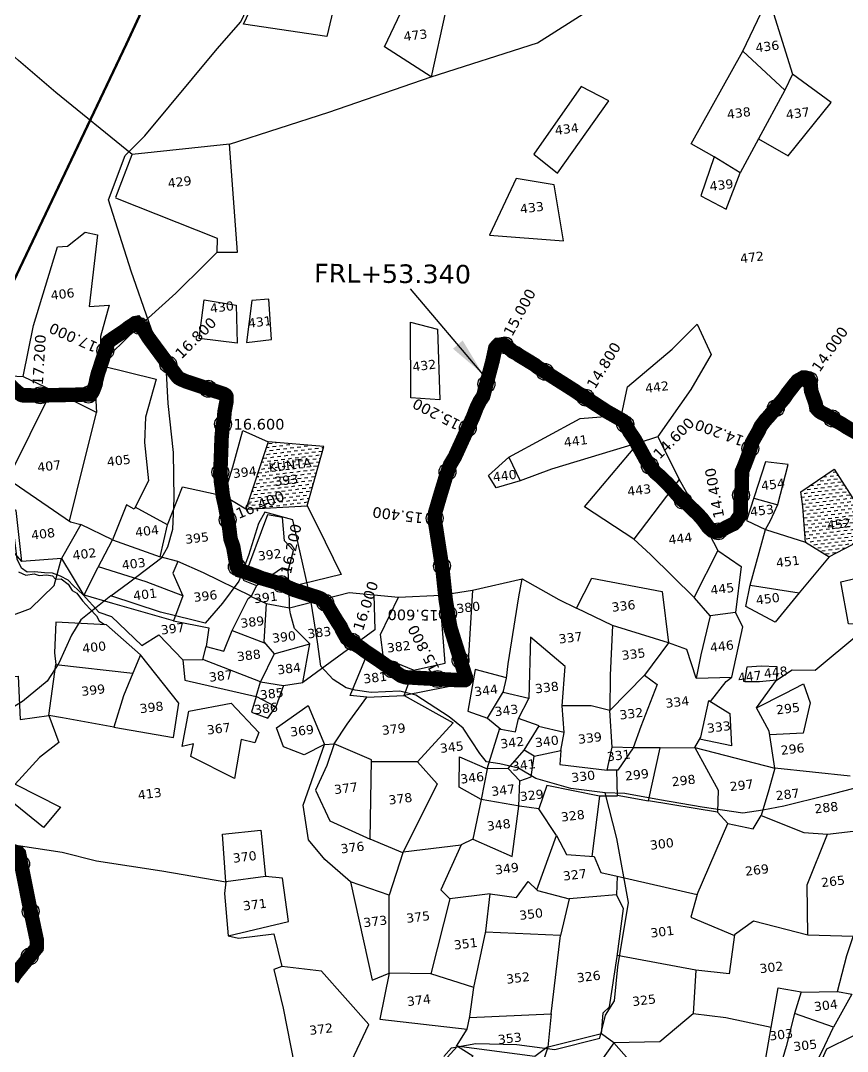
# Model space of a CAD drawing. Header units: inches. Extents: x 390077 to 397592, y 1846625 to 1854066.
# Drawn here: x 391736 to 393451, y 1847729 to 1849865 of the extents above; entities that cross this region are included whole.
import ezdxf

# ---------------------------------------------------------------- set-up
doc = ezdxf.new("R2010")
doc.units = ezdxf.units.IN
doc.header["$MEASUREMENT"] = 0
doc.header["$PDMODE"] = 32
doc.header["$PDSIZE"] = 35
for name, color, linetype in [('FRL', 3, 'Continuous'), ('NALA', 4, 'Continuous'), ('points', 161, 'Continuous'), ('ROAD', 1, 'Continuous'), ('ROADS', 50, 'Continuous'), ('SY.AREA', 7, 'Continuous'), ('TEXT', 7, 'Continuous'), ('WATER', 4, 'Continuous')]:
    doc.layers.add(name, color=color, linetype=linetype)
doc.styles.get("Standard").update_dxf_attribs({"font": 'verdana.ttf'})
doc.dimstyles.get("Standard").update_dxf_attribs({"dimtxt": 0.18, "dimasz": 0.18, "dimexe": 0.18, "dimexo": 0.0625, "dimgap": 0.09, "dimtad": 0, "dimtih": 1, "dimtoh": 1, "dimdec": 4, "dimzin": 0, "dimdsep": 46, "dimtxsty": 'Standard', "dimcen": 0.09, "dimadec": 0, "dimazin": 0, "dimtfac": 1, "dimtdec": 4, "dimtofl": 0, "dimtmove": 0, "dimatfit": 3, "dimfxl": 1, "dimtolj": 1, "dimtzin": 0, "dimarcsym": 0})
pattern_1 = [(7.02084, (390503.155, 1846302.0774), (6.277746, 8.041175), [7.21355, -7.21355])]

msp = doc.modelspace()

# ---------------------------------------------------------------- hatches: boundary and pattern name
at = {"layer": 'WATER'}
h = msp.add_hatch(dxfattribs=at)
h.set_pattern_fill('DASH', color=256, scale=2.271984, angle=7.0208, style=0)
h.set_pattern_definition(pattern_1)
h.paths.add_polyline_path([(392365.3, 1848982.5), (392249.7, 1848991.8), (392204, 1848852.9), (392330.7, 1848859.2)])
h.paths.add_polyline_path([(392247.8, 1848924.1), (392346.4, 1848936.3), (392342.8, 1848964.9), (392244.3, 1848952.8)], flags=24)
h.paths.add_polyline_path([(392259.7, 1848894.6), (392313.1, 1848901.2), (392309.6, 1848930), (392256.2, 1848923.4)], flags=24)
h = msp.add_hatch(dxfattribs=at)
h.set_pattern_fill('DASH', color=256, scale=2.271984, angle=7.0208, style=0)
h.set_pattern_definition(pattern_1)
h.paths.add_polyline_path([(393466.3, 1848868.6), (393423.5, 1848935.7), (393354.3, 1848888.6), (393358.1, 1848857.9), (393364.3, 1848783.7), (393413.3, 1848753.7), (393507.3, 1848802.6), (393496.2, 1848815.2)])
h.paths.add_polyline_path([(393405.5, 1848803.9), (393458.9, 1848810.5), (393455.3, 1848839.3), (393401.9, 1848832.7)], flags=24)

# ---------------------------------------------------------------- linework, layer by layer
at = {"layer": 'FRL', "color": 84, "const_width": 30}
for points in [[(391672, 1849150.3), (391724, 1849100.6), (391727.3, 1849097.3), (391731.3, 1849094.2), (391735.1, 1849091.5), (391737.4, 1849089.7), (391740.3, 1849088.6), (391743.4, 1849088.4), (391748.1, 1849088.4), (391771.8, 1849088.3), (391780, 1849088.6), (391792.8, 1849088.6), (391868.2, 1849090.1), (391875.5, 1849090.1), (391879.3, 1849090.1), (391880.3, 1849090.4), (391881.6, 1849090.7), (391883.2, 1849092.3), (391885.4, 1849095.5), (391887.6, 1849100.3), (391890.2, 1849107), (391892.1, 1849112.4), (391893, 1849118.7), (391896.8, 1849134), (391900, 1849142.9), (391902.3, 1849150.5), (391909.9, 1849173.5), (391916.9, 1849195), (391917.5, 1849198.3), (391919, 1849200), (391920.6, 1849201.2), (391924.3, 1849203.7), (391927.2, 1849205.8), (391952.4, 1849222.7), (391961.6, 1849229.8), (391970.1, 1849235.1), (391974, 1849238), (391977.2, 1849238.6), (391979.6, 1849235.9), (391981.9, 1849233.9), (391985.2, 1849230.6), (391989.6, 1849227.4), (392001.1, 1849208.6), (392027.9, 1849172.3), (392059.7, 1849129.6), (392062, 1849126.6), (392064.6, 1849124.3), (392069.1, 1849121.7), (392079.9, 1849117.2), (392157.9, 1849091.3), (392161.4, 1849089.1), (392162.6, 1849087.7), (392163.5, 1849085.6), (392163.5, 1849081.9), (392163.5, 1849076.5), (392159.2, 1849054), (392158.8, 1849047.9), (392158, 1849038.5), (392155.4, 1849024.9), (392153.1, 1848999.8), (392152.4, 1848975.3), (392150.5, 1848926.6), (392150.5, 1848921.3), (392152, 1848915.6), (392152, 1848908.4), (392153.4, 1848899.7), (392155.8, 1848879.6), (392160.1, 1848860.9), (392168.8, 1848815.1), (392171.7, 1848791.1), (392177.4, 1848774.3), (392184.4, 1848733.9), (392186.8, 1848730), (392188, 1848728.2), (392190.4, 1848725.8), (392194.3, 1848724.9), (392198.5, 1848723.7), (392203, 1848721.6), (392211.7, 1848718.9), (392218.6, 1848716.2), (392224.9, 1848714.1), (392236.6, 1848709.3), (392273.3, 1848698.7), (392282.6, 1848695.1), (392289.8, 1848691.2), (392303.9, 1848685.2), (392354.5, 1848669.1), (392360.1, 1848666.4), (392363.1, 1848664), (392365.7, 1848661.3), (392368.2, 1848658.7), (392371.1, 1848654.4), (392374.8, 1848650.1), (392377.8, 1848644.5), (392393.1, 1848619.3), (392396.3, 1848614.5), (392400.3, 1848608.6), (392403, 1848602.2), (392412.5, 1848585.3), (392414.7, 1848583.2), (392419.5, 1848580.4), (392426.5, 1848576.2), (392430.1, 1848572.6), (392441, 1848565.9), (392452.3, 1848557.4), (392480.2, 1848538.6), (392523.9, 1848508.1), (392525.4, 1848507.1), (392530.7, 1848505.4), (392534.3, 1848504.3), (392538.9, 1848503.7), (392541.9, 1848503.7), (392546.6, 1848503.7), (392552.3, 1848503.2), (392632.6, 1848498.8), (392637.3, 1848498.5), (392641.9, 1848498.1), (392646.8, 1848498), (392650.5, 1848498), (392655.2, 1848498), (392657.4, 1848498.1), (392658.4, 1848498.6), (392659.4, 1848500), (392659.5, 1848501.1), (392659.5, 1848503.1), (392659.4, 1848505.2), (392658.3, 1848508.2), (392651.6, 1848529.3), (392646.4, 1848546.9), (392627.9, 1848606), (392625.2, 1848620.3), (392618, 1848663.9), (392611.5, 1848725.6), (392597.3, 1848817.5), (392595.7, 1848825.5), (392594.9, 1848832.2), (392596.1, 1848845.7), (392607.7, 1848885.2), (392618.2, 1848919.8), (392627.1, 1848944.7), (392636.7, 1848960.8), (392674.7, 1849044), (392681.9, 1849062.6), (392688.4, 1849076.2), (392695.6, 1849086.7), (392714.7, 1849158.6), (392720.7, 1849186.3), (392724.3, 1849190.8), (392726.8, 1849193.3), (392729.8, 1849193.3), (392732.8, 1849193.8), (392735.9, 1849193.8), (392738.9, 1849193.3), (392742.4, 1849190.8), (392746.9, 1849187.3), (392753, 1849182.7), (392755.5, 1849180.2), (392758.5, 1849178.2), (392764.1, 1849175.7), (392771.1, 1849170.7), (392801.9, 1849152.1), (392809.1, 1849146.4), (392819.8, 1849139.9), (392830.6, 1849132.8), (392883.1, 1849099.5), (392888.5, 1849095.9), (392895.7, 1849090.9), (392902, 1849087.8), (392918.1, 1849077), (392951.8, 1849055), (392985.2, 1849036), (392988.4, 1849032.8), (392990.4, 1849028), (392994.8, 1849021.2), (392999.6, 1849012), (393009.6, 1848997.6), (393032.5, 1848955.9), (393036.9, 1848949.1), (393041.7, 1848941.9), (393052.9, 1848928.3), (393062.1, 1848920.7), (393078.5, 1848904.7), (393108.2, 1848871.4), (393118.6, 1848863.4), (393129.4, 1848853), (393141, 1848841.9), (393151, 1848830.7), (393162.6, 1848814.7), (393170.6, 1848807.9), (393177, 1848806.3), (393182.2, 1848806.3), (393190.6, 1848809.5), (393200.2, 1848815.1), (393215.4, 1848822.3), (393220.2, 1848827.1), (393222.6, 1848831.5), (393225.8, 1848835.9), (393227.8, 1848838.7), (393229.4, 1848844.3), (393229.4, 1848847.8), (393229.4, 1848853.8), (393229.4, 1848859.4), (393229.4, 1848870.6), (393230.2, 1848878.6), (393230.2, 1848886.2), (393231.8, 1848895.4), (393232.3, 1848931.2), (393236.9, 1848942.2), (393240.7, 1848951.9), (393246.5, 1848967.4), (393253, 1848990.6), (393266.6, 1849014.5), (393271.1, 1849024.2), (393280.8, 1849037.1), (393287.9, 1849044.9), (393320.3, 1849083.1), (393326.7, 1849092.8), (393333.8, 1849101.8), (393340.3, 1849110.2), (393347.4, 1849118.6), (393359.3, 1849125.3), (393363.1, 1849125.3), (393366.3, 1849124.6), (393369.2, 1849122.8), (393370.3, 1849121.7), (393372.1, 1849118.7), (393373.5, 1849115.8), (393375, 1849109.1), (393375.5, 1849098.2), (393382.4, 1849078.4), (393385, 1849071.2), (393386.4, 1849062.1), (393390.1, 1849058.1), (393393, 1849055.2), (393398.1, 1849051.9), (393404.6, 1849049), (393412.6, 1849044.3), (393422, 1849039.2), (393429.3, 1849034.5), (393438, 1849029.8), (393451.1, 1849021.4), (393481.3, 1849004.4)], [(391718.5, 1847877.6), (391725.1, 1847888.3), (391768.4, 1847941.6), (391770, 1847943.5), (391770.3, 1847945.3), (391770.3, 1847947.6), (391770.3, 1847954.1), (391770, 1847959.3), (391753.7, 1848036), (391733.3, 1848138.4), (391732.5, 1848139.3), (391731.2, 1848140.7), (391638, 1848166.5)]]:
    msp.add_lwpolyline(points, dxfattribs=at)
at = {"layer": 'FRL', "color": 82}
for points in [[(393451.1, 1849021.4), (393438, 1849029.8), (393429.3, 1849034.5), (393422, 1849039.2), (393412.6, 1849044.3), (393404.6, 1849049), (393398.1, 1849051.9), (393393, 1849055.2), (393390.1, 1849058.1), (393386.4, 1849062.1), (393385, 1849071.2), (393382.4, 1849078.4), (393375.5, 1849098.2), (393375, 1849109.1), (393373.5, 1849115.8), (393372.1, 1849118.7), (393370.3, 1849121.7), (393369.2, 1849122.8), (393366.3, 1849124.6), (393363.1, 1849125.3), (393359.3, 1849125.3), (393347.4, 1849118.6), (393340.3, 1849110.2), (393333.8, 1849101.8), (393326.7, 1849092.8), (393320.3, 1849083.1), (393287.9, 1849044.9), (393280.8, 1849037.1), (393271.1, 1849024.2), (393266.6, 1849014.5), (393253, 1848990.6), (393246.5, 1848967.4), (393240.7, 1848951.9), (393236.9, 1848942.2), (393232.3, 1848931.2), (393231.8, 1848895.4), (393230.2, 1848886.2), (393230.2, 1848878.6), (393229.4, 1848870.6), (393229.4, 1848859.4), (393229.4, 1848853.8), (393229.4, 1848847.8), (393229.4, 1848844.3), (393227.8, 1848838.7), (393225.8, 1848835.9), (393222.6, 1848831.5), (393220.2, 1848827.1), (393215.4, 1848822.3), (393200.2, 1848815.1), (393190.6, 1848809.5), (393182.2, 1848806.3), (393177, 1848806.3), (393170.6, 1848807.9), (393162.6, 1848814.7), (393151, 1848830.7), (393141, 1848841.9), (393129.4, 1848853), (393118.6, 1848863.4), (393108.2, 1848871.4), (393078.5, 1848904.7), (393062.1, 1848920.7), (393052.9, 1848928.3), (393041.7, 1848941.9), (393036.9, 1848949.1), (393032.5, 1848955.9), (393009.6, 1848997.6), (392999.6, 1849012), (392994.8, 1849021.2), (392990.4, 1849028), (392988.4, 1849032.8), (392985.2, 1849036), (392951.8, 1849055), (392918.1, 1849077), (392902, 1849087.8), (392895.7, 1849090.9), (392888.5, 1849095.9), (392883.1, 1849099.5), (392830.6, 1849132.8), (392819.8, 1849139.9), (392809.1, 1849146.4), (392801.9, 1849152.1), (392771.1, 1849170.7), (392764.1, 1849175.7), (392758.5, 1849178.2), (392755.5, 1849180.2), (392753, 1849182.7), (392746.9, 1849187.3), (392742.4, 1849190.8), (392738.9, 1849193.3), (392735.9, 1849193.8), (392732.8, 1849193.8), (392729.8, 1849193.3), (392726.8, 1849193.3), (392724.3, 1849190.8), (392720.7, 1849186.3), (392714.7, 1849158.6), (392695.6, 1849086.7), (392688.4, 1849076.2), (392681.9, 1849062.6), (392674.7, 1849044), (392636.7, 1848960.8), (392627.1, 1848944.7), (392618.2, 1848919.8), (392607.7, 1848885.2), (392596.1, 1848845.7), (392594.9, 1848832.2), (392595.7, 1848825.5), (392597.3, 1848817.5), (392611.5, 1848725.6), (392618, 1848663.9), (392625.2, 1848620.3), (392627.9, 1848606), (392646.4, 1848546.9), (392651.6, 1848529.3), (392658.3, 1848508.2), (392659.4, 1848505.2), (392659.5, 1848503.1), (392659.5, 1848501.1), (392659.4, 1848500), (392658.4, 1848498.6), (392657.4, 1848498.1), (392655.2, 1848498), (392650.5, 1848498), (392646.8, 1848498), (392641.9, 1848498.1), (392637.3, 1848498.5), (392632.6, 1848498.8), (392552.3, 1848503.2), (392546.6, 1848503.7), (392541.9, 1848503.7), (392538.9, 1848503.7), (392534.3, 1848504.3), (392530.7, 1848505.4), (392525.4, 1848507.1), (392523.9, 1848508.1), (392480.2, 1848538.6), (392452.3, 1848557.4), (392441, 1848565.9), (392430.1, 1848572.6), (392426.5, 1848576.2), (392419.5, 1848580.4), (392414.7, 1848583.2), (392412.5, 1848585.3), (392403, 1848602.2), (392400.3, 1848608.6), (392396.3, 1848614.5), (392393.1, 1848619.3), (392377.8, 1848644.5), (392374.8, 1848650.1), (392371.1, 1848654.4), (392368.2, 1848658.7), (392365.7, 1848661.3), (392363.1, 1848664), (392360.1, 1848666.4), (392354.5, 1848669.1), (392303.9, 1848685.2), (392289.8, 1848691.2), (392282.6, 1848695.1), (392273.3, 1848698.7), (392236.6, 1848709.3), (392224.9, 1848714.1), (392218.6, 1848716.2), (392211.7, 1848718.9), (392203, 1848721.6), (392198.5, 1848723.7), (392194.3, 1848724.9), (392190.4, 1848725.8), (392188, 1848728.2), (392186.8, 1848730), (392184.4, 1848733.9), (392177.4, 1848774.3), (392171.7, 1848791.1), (392168.8, 1848815.1), (392160.1, 1848860.9), (392155.8, 1848879.6), (392153.4, 1848899.7), (392152, 1848908.4), (392152, 1848915.6), (392150.5, 1848921.3), (392150.5, 1848926.6), (392152.4, 1848975.3), (392153.1, 1848999.8), (392155.4, 1849024.9), (392158, 1849038.5), (392158.8, 1849047.9), (392159.2, 1849054), (392163.5, 1849076.5), (392163.5, 1849081.9), (392163.5, 1849085.6), (392162.6, 1849087.7), (392161.4, 1849089.1), (392157.9, 1849091.3), (392079.9, 1849117.2), (392069.1, 1849121.7), (392064.6, 1849124.3), (392062, 1849126.6), (392059.7, 1849129.6), (392027.9, 1849172.3), (392001.1, 1849208.6), (391989.6, 1849227.4), (391985.2, 1849230.6), (391981.9, 1849233.9), (391979.6, 1849235.9), (391977.2, 1849238.6), (391974, 1849238), (391970.1, 1849235.1), (391961.6, 1849229.8), (391952.4, 1849222.7), (391927.2, 1849205.8), (391924.3, 1849203.7), (391920.6, 1849201.2), (391919, 1849200), (391917.5, 1849198.3), (391916.9, 1849195), (391909.9, 1849173.5), (391902.3, 1849150.5), (391900, 1849142.9), (391896.8, 1849134), (391893, 1849118.7), (391892.1, 1849112.4), (391890.2, 1849107), (391887.6, 1849100.3), (391885.4, 1849095.5), (391883.2, 1849092.3), (391881.6, 1849090.7), (391880.3, 1849090.4), (391879.3, 1849090.1), (391875.5, 1849090.1), (391868.2, 1849090.1), (391792.8, 1849088.6), (391780, 1849088.6), (391771.8, 1849088.3), (391748.1, 1849088.4), (391743.4, 1849088.4), (391740.3, 1849088.6), (391737.4, 1849089.7), (391735.1, 1849091.5)], [(391733.3, 1848138.4), (391753.7, 1848036), (391770, 1847959.3), (391770.3, 1847954.1), (391770.3, 1847947.6), (391770.3, 1847945.3), (391770, 1847943.5), (391768.4, 1847941.6), (391725.1, 1847888.3)]]:
    msp.add_lwpolyline(points, dxfattribs=at)
at = {"layer": 'NALA'}
for points in [[(391866.4, 1848675), (391845.5, 1848694.1), (391835, 1848705.6), (391819, 1848713.4), (391802.5, 1848719.9), (391785.7, 1848720.4), (391765.1, 1848722.8), (391749.9, 1848721.9), (391738.4, 1848730), (391729.4, 1848748.7), (391726.3, 1848771.5), (391723.5, 1848794.1), (391717.5, 1848819.1), (391709.5, 1848839.1), (391699.8, 1848848.7), (391687.3, 1848854.3), (391664.6, 1848865.8), (391650, 1848872.2), (391636.6, 1848885.9), (391610.3, 1848897), (391590.5, 1848901.1), (391577.8, 1848909.3), (391568.2, 1848923.2), (391563.1, 1848931.8)], [(391732.3, 1848722.6), (391747.2, 1848715.6), (391764.9, 1848718.4), (391775.1, 1848714.8), (391790.3, 1848716.3), (391802.3, 1848714.2), (391809, 1848707.8), (391820.5, 1848707.9), (391835, 1848697.4), (391843.2, 1848684.1), (391853, 1848678.7), (391865.1, 1848662.9), (391879.9, 1848646.1), (391894.1, 1848631.8), (391899.3, 1848621), (391910.4, 1848613.2)]]:
    msp.add_lwpolyline(points, dxfattribs=at)
at = {"layer": 'points'}
for p in [(391983.6, 1849232.2), (392740.4, 1849192.2), (391912.2, 1849180.6), (392042.9, 1849152.1), (392823.7, 1849137.3), (392702.3, 1849111.9), (393371.3, 1849120), (391777.2, 1849088.5), (391877.2, 1849090.1), (392125.2, 1849102.1), (392908.1, 1849083.7), (393302.4, 1849062), (393419.3, 1849040.7), (392156.2, 1849028.9), (392663.8, 1849020.2), (392990.2, 1849028.4), (393249.6, 1848978.4), (393041.2, 1848942.6), (392150.6, 1848929.1), (392621.7, 1848929.7), (393109.9, 1848870.1), (393230.2, 1848881.6), (392165.9, 1848830.6), (392595.1, 1848833.6), (393183, 1848806.6), (392185, 1848732.8), (392610.1, 1848734.8), (392276.8, 1848697.4), (392368, 1848658.8), (392622.7, 1848635.6), (392424, 1848577.7), (392648.7, 1848539.2), (392505.9, 1848520.6), (392601.1, 1848500.5), (391737.6, 1848117), (391757.3, 1848018.9), (391755.3, 1847925.5)]:
    msp.add_point(p, dxfattribs=at)
at = {"layer": 'ROAD'}
for points in [[(391923.3, 1848673.1), (391960.1, 1848699.8), (392029.4, 1848752.2), (392041.4, 1848774.5), (392051.8, 1848810.8), (392054.9, 1848874.6), (392053.6, 1848969.8), (392042.7, 1849071.3), (392039.2, 1849135.6), (391966, 1849346.2), (391918.7, 1849493.8), (391953.6, 1849585.3), (391994.2, 1849626.3), (392144.3, 1849806.5), (392193, 1849862.9), (392241.2, 1849965.8), (392287.8, 1850060.4), (392382.7, 1850234.8), (392426.3, 1850318), (392496.5, 1850466.4), (392409.5, 1850548.8), (392322.6, 1850632.5)], [(392614.3, 1847718.1), (392629.6, 1847735.9), (392680.4, 1847745), (392765.4, 1847742.8), (392844.5, 1847732.4), (392937.3, 1847755.9), (392949.3, 1847803.5), (392968.1, 1847833.4), (392975, 1847904), (392997, 1848037.3), (392972.6, 1848170.2), (392948.8, 1848264.4), (392877.3, 1848273.5), (392805, 1848294.5), (392768.9, 1848316), (392730.4, 1848324.5), (392702.8, 1848328.6), (392688.6, 1848345.8), (392654, 1848398.3), (392625.1, 1848422.4), (392555.7, 1848466.8), (392522.9, 1848475.5), (392463.3, 1848472.7), (392430.5, 1848477.3), (392411.4, 1848482.5), (392384.8, 1848499.8), (392358.9, 1848527.1), (392352.2, 1848577.5), (392338.6, 1848660), (392332.6, 1848689.7), (392300.8, 1848830.3), (392243, 1848846.2), (392229.7, 1848822.7), (392209.1, 1848756.2), (392189, 1848703.6), (392154.9, 1848658), (392119.1, 1848616.1), (392091.7, 1848623.1), (392026.4, 1848639.2), (391923.3, 1848673.1), (391861.4, 1848623.4), (391841.7, 1848591.1), (391815.4, 1848533.7), (391791.4, 1848496.3), (391740.7, 1848453.8), (391715.5, 1848438.6)], [(394341.1, 1848544.9), (394236.4, 1848497.9), (394110.9, 1848442.9), (393998.6, 1848380.7), (393967.1, 1848364.8), (393970, 1848305.9), (393844.8, 1848315.7), (393790.1, 1848323.2), (393703.7, 1848308), (393619.4, 1848293.3), (393540, 1848287.3), (393495.7, 1848281.9), (393408.5, 1848259.1), (393318.7, 1848237.1), (393275.3, 1848228.5), (393233.8, 1848222.3), (393149.4, 1848234.9), (393060.9, 1848249.8), (392989.1, 1848263.5), (392948.8, 1848264.4)], [(392572.4, 1847044.1), (392576.9, 1847103.8), (392622.9, 1847170.1), (392643.7, 1847203.2), (392698.5, 1847285.2), (392714.4, 1847305.1), (392788, 1847345.9), (392860.3, 1847391), (392919.7, 1847423.9), (393010.5, 1847444.8), (393117.3, 1847471), (393217.7, 1847497.6), (393212.6, 1847519.8), (393269.5, 1847599.7), (393282.7, 1847620.7), (393358.5, 1847656.9), (393386.4, 1847685.2), (393408.1, 1847734.3), (393461.5, 1847760), (393651.2, 1847859.7), (393776.1, 1847927.6), (393918.4, 1848002.8), (393934, 1848011.3)]]:
    msp.add_lwpolyline(points, dxfattribs=at)
at = {"layer": 'ROADS', "color": 40, "const_width": 5}
msp.add_lwpolyline([(392523.8, 1854056.4), (392374.3, 1853914.2), (392065, 1853607.8), (392020.2, 1853556.6), (391952.2, 1853223.1), (391889.6, 1852897), (391981.3, 1852365.6), (392039.8, 1852013.1), (392063, 1851713.2), (392086.8, 1851381.1), (392131.2, 1850884.4), (392179.5, 1850299), (391957.3, 1849819.8), (391570, 1849005.5), (391291.9, 1848497.8), (391199.2, 1848145.1), (391160.6, 1848062.2), (390934.9, 1847680.8), (390705, 1847293.3), (390467.5, 1847071.8), (390306.7, 1846830.6), (390240.4, 1846694.7), (390208.5, 1846635)], dxfattribs=at)
at = {"layer": 'SY.AREA'}
for points in [[(392169.3, 1849608.9), (392375.7, 1849675.5), (392588, 1849748.4), (392491, 1849810.5), (392538.2, 1849910.5), (392617.8, 1849884.4), (392588, 1849748.4), (392808.3, 1849819.4), (393167.9, 1850047.6), (393335.2, 1850158.3), (393514.2, 1850271.6), (393621.7, 1850329.1), (393790.4, 1850441.4), (393574.4, 1850664.2), (393450.3, 1850778.6), (393364.7, 1850864.1), (393167.6, 1851056.5), (392889, 1851315.1)], [(392540.8, 1850005.6), (392409.1, 1849993.3), (392371.6, 1849832.6), (392198.4, 1849858.1), (392243.4, 1849953.2), (392321.6, 1850098.8), (392391.7, 1850231.2), (392449.7, 1850333.5), (392607.6, 1850287.8), (392767.4, 1850190), (392650, 1850028.9)], [(393234.2, 1849802.2), (393286.9, 1849913.6), (393337.2, 1849754.4)], [(391933.7, 1849499.3), (391967.7, 1849587.6), (391809.8, 1849716.3), (391732, 1849782.6), (391641.4, 1849864)], [(393174.9, 1849582.6), (393146.6, 1849501.9), (393199.8, 1849474.5), (393228.8, 1849549.4), (393174.9, 1849582.6), (393126.7, 1849609.8), (393234.2, 1849802.2), (393321.4, 1849720.9), (393266.5, 1849620.4), (393228.8, 1849549.4)], [(393266.5, 1849620.4), (393328.2, 1849584.9), (393417.5, 1849695.4), (393337.2, 1849754.4), (393321.4, 1849720.9)], [(392143.8, 1849385), (392186.2, 1849385.1), (392169.3, 1849608.9), (391967.7, 1849587.6)], [(391903.3, 1849154.3), (391973.1, 1849223.7), (392058.1, 1849300.3), (392119.9, 1849361.1), (392143.8, 1849385), (392144.6, 1849413.6), (391933.9, 1849497.2)], [(391741.9, 1849127.5), (391763.3, 1849233.5), (391813.1, 1849396.2), (391833.4, 1849397.7), (391870, 1849426.6), (391895.8, 1849421), (391878.7, 1849272.4), (391919.9, 1849275.4), (391902.2, 1849210.2), (391903.4, 1849150.9), (391889, 1849138.3), (391894, 1849052.6)], [(392106.8, 1849206), (392116.8, 1849286.7), (392183.6, 1849275.4), (392185.3, 1849196.6), (392106.8, 1849206)], [(392216, 1849284.9), (392204.6, 1849198.1), (392256.5, 1849204.5), (392251.3, 1849288), (392216, 1849284.9)], [(392545.8, 1849083.2), (392544.6, 1849239.9), (392601.1, 1849225.8), (392605.9, 1849079.1), (392545.8, 1849083.2)], [(392982.6, 1849047.4), (392994.7, 1849105.9), (393087.6, 1849184.3), (393139.4, 1849235.8), (393168.4, 1849173.1), (393126, 1849100.9), (393057.8, 1849003.3)], [(391902.6, 1849150.2), (392017.3, 1849122), (391995.2, 1849043.4), (391993.5, 1848990.4), (392001.7, 1848911.5), (391972, 1848852.5), (391956, 1848861.3), (391926.9, 1848788.9), (392025.8, 1848753.8), (392040.7, 1848819.8), (391974.2, 1848856.8)], [(391578.6, 1848931.1), (391609.2, 1848918.1), (391621.4, 1848939), (391626.5, 1848964.4), (391612.6, 1849019.8), (391663.6, 1849131.4), (391741.9, 1849127.5), (391801.3, 1849099.5), (391710.3, 1848915.3), (391626.5, 1848964.4)], [(391837.6, 1848827.7), (391852.4, 1848886.2), (391894, 1849052.6), (391801.3, 1849099.5)], [(392748.5, 1848960.5), (392896.6, 1849040.2), (392982.6, 1849047.4), (393017.7, 1848990.2), (392837, 1848935.8), (392772.3, 1848911.5)], [(392040.7, 1848819.8), (392072, 1848899), (392158, 1848880.3), (392176.7, 1848940.6), (392197, 1849015.6), (392249.7, 1848991.8), (392203.8, 1848852.3), (392158, 1848880.3)], [(393017.7, 1848990.2), (393057.8, 1849003.3), (393101.7, 1848913.8), (393008.1, 1848790.2), (392905.5, 1848857.5), (393017.7, 1848990.2)], [(392204, 1848852.9), (392330.7, 1848859.2), (392365.3, 1848982.5), (392249.7, 1848991.8)], [(392706.6, 1848922.5), (392748.5, 1848960.5), (392772.3, 1848911.5), (392722.8, 1848896.5), (392706.6, 1848922.5)], [(393280.7, 1848810.6), (393291.5, 1848829.2), (393306.9, 1848862.4), (393328.1, 1848945.1), (393281.2, 1848950.6), (393257.8, 1848877.9), (393241.7, 1848829.3), (393280.7, 1848810.6)], [(393364.3, 1848783.7), (393358.1, 1848857.9), (393354.3, 1848888.6), (393423.5, 1848935.7), (393466.3, 1848868.6), (393496.2, 1848815.2), (393507.3, 1848802.6), (393505.9, 1848838.1), (393510.1, 1848895.3), (393596, 1848860), (393594, 1848742.4)], [(391710.3, 1848915.3), (391839.8, 1848826.1), (391861.1, 1848820.5), (391821.5, 1848750.3), (391739.2, 1848744.3), (391727.3, 1848849.9), (391688.6, 1848867.5)], [(393101.7, 1848913.8), (393145.4, 1848837.7), (393182.4, 1848766.8), (393133.1, 1848669.9)], [(393256.9, 1848875.4), (393306.5, 1848861.5)], [(392330.7, 1848859.2), (392351.1, 1848818.7), (392401.1, 1848716.8), (392293, 1848690.6), (392291.4, 1848724.8), (392302.1, 1848766.6), (392283.7, 1848786.9), (392279.3, 1848835.1), (392248.4, 1848840.5), (392197.8, 1848705.6), (392225.3, 1848694.6), (392277.3, 1848730.3), (392291.4, 1848724.8)], [(391739.2, 1848744.3), (391659, 1848835.3), (391612.7, 1848833.2), (391606.6, 1848777.7), (391561.7, 1848788), (391551.9, 1848728.6), (391656.8, 1848709.7), (391663.5, 1848612.2), (391757, 1848646.7), (391805.9, 1848694.5), (391821.5, 1848750.3), (391867.5, 1848673.3), (391896.9, 1848731), (391926.9, 1848788.9), (391861.1, 1848820.5)], [(393615.2, 1848700.7), (393595.3, 1848741.5), (393507.3, 1848802.6), (393413.3, 1848753.7), (393350.9, 1848678.9), (393301.1, 1848618.3), (393240.3, 1848651), (393249.3, 1848695.2), (393350.9, 1848678.9)], [(393249.3, 1848695.2), (393280.7, 1848810.6), (393364, 1848783.9), (393413.3, 1848753.7)], [(393166.2, 1848631.4), (393134.1, 1848668.9), (393042.8, 1848758.5), (393008.1, 1848790.2)], [(393182.4, 1848766.8), (393230.4, 1848734), (393219, 1848638.7)], [(392062.4, 1848743.9), (392051.9, 1848719.8), (392072.7, 1848673), (391996.9, 1848701.9), (391897.9, 1848733)], [(392174.8, 1848601.3), (392208.2, 1848667.4), (392214.5, 1848672.3), (392115.4, 1848720.5), (392062.4, 1848743.9), (392025.8, 1848753.8)], [(392225.3, 1848694.6), (392214.2, 1848671.7), (392245.3, 1848657.1), (392294.1, 1848648.2), (392293, 1848690.6)], [(392294.1, 1848648.2), (392418, 1848679.9), (392520.3, 1848669.9), (392607.9, 1848674.3), (392673.4, 1848684.5), (392776.7, 1848707.9), (392852.8, 1848665), (392889.1, 1848647.3), (392921, 1848709.2), (393066.6, 1848682), (393079.7, 1848575.4), (392964, 1848611.4), (392889.1, 1848647.3)], [(392964, 1848611.4), (392959.2, 1848508.2), (392958.4, 1848435.1), (392919.7, 1848445.2), (392859.7, 1848445), (392865.6, 1848526.2), (392793.5, 1848587), (392790.1, 1848460), (392737.2, 1848472.9), (392744.1, 1848502.2), (392747.7, 1848531.9), (392769.6, 1848671), (392776.7, 1848707.9)], [(393502, 1848612.4), (393453, 1848614.9), (393437, 1848701.8), (393487.5, 1848713.6), (393492.4, 1848612.9)], [(392072.7, 1848673), (392053.2, 1848621.3), (391927.6, 1848657.1), (391866.4, 1848675), (391898.6, 1848639.4), (391924.6, 1848630), (391987.7, 1848570.3), (392023.3, 1848592.1), (392072.7, 1848540.2), (392114, 1848540.8)], [(392469.2, 1848674.9), (392470.9, 1848602.6), (392321.4, 1848493.4), (392336.1, 1848573.3), (392304.1, 1848605.3), (392296.4, 1848635.5), (392294.1, 1848648.2)], [(392673.4, 1848684.5), (392667.9, 1848594.1), (392661.5, 1848492.1), (392531.6, 1848466.2), (392551.2, 1848518.7), (392616.9, 1848533.1), (392605.9, 1848674.2)], [(392245.9, 1848657), (392241.1, 1848577.6), (392262.3, 1848552.9), (392336.1, 1848573.3)], [(392551.2, 1848518.7), (392489.1, 1848544.5), (392482.4, 1848592.6), (392520.3, 1848669.9)], [(393167.1, 1848453.7), (393199.4, 1848495.6), (393211, 1848504.6), (393233.7, 1848608.7), (393219, 1848638.7), (393166.2, 1848631.4), (393147, 1848550.6), (393137.3, 1848502.3), (393211, 1848504.6)], [(391984.8, 1848550.5), (391914.4, 1848613), (391809.8, 1848618.5), (391806.5, 1848554.5), (391809.7, 1848530.8)], [(392053.2, 1848621.3), (392126.5, 1848606.6), (392120.9, 1848568.1)], [(392234.2, 1848494.4), (392114, 1848540.8), (392120.9, 1848568.1), (392158, 1848558), (392174.8, 1848601.3), (392243.4, 1848575)], [(393134.4, 1848358.4), (393300.5, 1848315.7), (393288.6, 1848392.6), (393262.5, 1848441.1), (393304.1, 1848498.1), (393268.4, 1848494.5), (393238.2, 1848494.4), (393243.2, 1848525.6), (393272, 1848527.6), (393304.7, 1848526.4), (393304.1, 1848498.1), (393336.6, 1848519.5), (393383.7, 1848518.8), (393474.6, 1848594.4)], [(393137.3, 1848502.3), (393117.7, 1848561.5), (393079.7, 1848575.4), (393030.2, 1848508.3)], [(391929.9, 1848401), (392053.5, 1848379.3), (392064.6, 1848450.6), (391984.8, 1848550.5), (391969.1, 1848512.6)], [(392262.3, 1848552.9), (392234.2, 1848494.4), (392281.7, 1848487.2), (392321.4, 1848493.4)], [(392454.4, 1848463.1), (392420, 1848466.1), (392453.1, 1848546.3), (392488.7, 1848547.4)], [(391794.8, 1848424.7), (391815.7, 1848368.8), (391775.8, 1848337.7), (391724.9, 1848282.5), (391819.1, 1848234.7), (391784, 1848192.8), (391651.1, 1848299.5), (391651, 1848395.1), (391683.5, 1848399.5), (391674.8, 1848506), (391731.6, 1848506.2), (391735.8, 1848416.9), (391794.8, 1848424.7), (391809.7, 1848530.8), (391969.1, 1848512.6), (391949.5, 1848466), (391929.9, 1848401), (391823.1, 1848419.9), (391794.8, 1848424.7)], [(392072.7, 1848540.2), (392076.8, 1848498), (392225.2, 1848464.1), (392234.2, 1848494.4)], [(392744.2, 1848502.9), (392678.8, 1848519.9), (392663.6, 1848433.8), (392704.9, 1848419.2), (392737.6, 1848474.7)], [(392856.8, 1848352.1), (392854.4, 1848323.2), (392952.9, 1848311.6), (392962.8, 1848359.1), (392958.4, 1848435.1), (393030.2, 1848508.3), (393056.7, 1848489.1), (393022.8, 1848401.9), (393006.9, 1848357.7), (392962.8, 1848359.1)], [(392281.7, 1848487.2), (392265.4, 1848443), (392225.2, 1848464.1), (392215.3, 1848432.1), (392248.9, 1848419.6), (392265.4, 1848443)], [(393262.5, 1848441.1), (393321.3, 1848470.4), (393359.8, 1848490.7), (393373.5, 1848451.1), (393358.9, 1848388.1), (393289.8, 1848384.6)], [(392366.9, 1848364.8), (392324.3, 1848343.4), (392281.6, 1848359.9), (392267.2, 1848399.4), (392333, 1848445.4), (392366.9, 1848364.8), (392386.8, 1848366.2), (392371.1, 1848321.3), (392348.1, 1848270.3), (392377.7, 1848206.5), (392461, 1848168.8), (392464.2, 1848333.1), (392386.8, 1848366.2), (392413.8, 1848407.2), (392454.4, 1848463.1), (392531.6, 1848466.2), (392633.3, 1848409.9), (392559.6, 1848328.9), (392464.2, 1848329)], [(392704.9, 1848419.2), (392732.5, 1848396.9), (392762.9, 1848390.8), (392768.6, 1848418.7), (392790.1, 1848460)], [(392230.5, 1848389.8), (392222, 1848368.2), (392193.8, 1848375.3), (392180.3, 1848294.5), (392089.3, 1848340.1), (392095.1, 1848365.9), (392071.7, 1848360.8), (392085, 1848433.8), (392173.4, 1848450.3), (392230.5, 1848389.8)], [(392863.5, 1848389.5), (392859.7, 1848445)], [(393134.4, 1848358.4), (393146.8, 1848380.2), (393163.2, 1848456.1), (393207.1, 1848429), (393210.5, 1848362.3), (393144.2, 1848375.6)], [(392747.1, 1848314.7), (392780.7, 1848352.8), (392811.5, 1848403.6), (392768.6, 1848418.7)], [(392674.2, 1848168.9), (392755.5, 1848132.3), (392769.2, 1848237.3), (392771.6, 1848289.2), (392747.1, 1848314.7), (392703.8, 1848314.2), (392691.5, 1848250.6), (392645.6, 1848276.5), (392646.3, 1848339.3), (392703.8, 1848314.2), (392730.1, 1848398.9)], [(392801.5, 1848340.5), (392856.8, 1848352.1), (392863.5, 1848389.5), (392810.6, 1848402.1)], [(392528.9, 1848140.3), (392500.6, 1848052.3), (392420.7, 1848080.3), (392367, 1848126.7), (392333.3, 1848167.4), (392322.2, 1848239.1), (392366.9, 1848364.8)], [(392771.6, 1848289.2), (392795.2, 1848297.5), (392801.5, 1848340.5), (392780.7, 1848352.8)], [(393006.9, 1848357.7), (392974.7, 1848311.6), (392952.9, 1848311.6)], [(392973.3, 1848260), (393038.4, 1848247.9), (393062.4, 1848358), (393006.9, 1848357.7)], [(393062.4, 1848358), (393134.4, 1848358.4), (393183.2, 1848269.9), (393181.6, 1848224.3), (393038.4, 1848247.9)], [(392559.6, 1848328.9), (392600.5, 1848283.5), (392528.9, 1848140.3), (392461, 1848168.8)], [(392972.3, 1848311.6), (392973.3, 1848257.7), (392937.1, 1848257.6), (392827.3, 1848279.9), (392810.9, 1848231.5)], [(393456.9, 1848299.4), (393300.5, 1848315.7), (393287.9, 1848271.1), (393271.9, 1848217.9), (393360.8, 1848182.2), (393409.9, 1848178.6), (393462.6, 1848185.1)], [(392847.7, 1848176.3), (392810.9, 1848231.5), (392770.8, 1848237), (392691.5, 1848250.6), (392674.2, 1848168.9), (392649.7, 1848156.7)], [(392937.1, 1848257.6), (392921, 1848132.8)], [(393139.2, 1848053.9), (393202.6, 1848201), (393181.6, 1848224.3)], [(393202.6, 1848201), (393255.2, 1848189.7), (393271.9, 1848217.9)], [(391560.1, 1848183.4), (391626.3, 1848171.3), (391822.3, 1848141.3), (391893.8, 1848123.6), (392029.6, 1848102.9), (392162.2, 1848080.1), (392155.3, 1848178.9), (392234.8, 1848187.2), (392244.3, 1848091.1), (392162.2, 1848080.1), (392158.9, 1848056.2), (392166.9, 1847968), (392291.8, 1847997.7), (392279.7, 1848087.7), (392244.3, 1848091.1)], [(392806.9, 1848063.4), (392847.7, 1848176.3), (392868.4, 1848137), (392925.5, 1848132.5), (392939.3, 1848099.6), (392973.7, 1848091.6), (392972.4, 1848053)], [(393368.8, 1847969.9), (393367.3, 1848074.1), (393409.9, 1848178.6)], [(392530, 1848142.6), (392649.7, 1848156.7), (392607.5, 1848063.8), (392626.4, 1848045), (392587, 1847889.7)], [(392420.7, 1848080.3), (392465.4, 1847876.1), (392501, 1847890.6), (392500.6, 1848052.3)], [(392710.4, 1848055.5), (392765, 1848047.8), (392789, 1848081), (392808.2, 1848062.1), (392874, 1848045.1), (392855.8, 1847968.6), (392700.4, 1847975.7)], [(392973.7, 1848091.6), (393139.2, 1848053.9), (393126.3, 1848007.1), (393216.7, 1847969.1)], [(392676.4, 1847861.1), (392700.8, 1847977.9), (392710.4, 1848055.5), (392626.4, 1848045)], [(392940.8, 1847764.8), (392944.1, 1847808.8), (392957.2, 1847820.7), (392973.5, 1847925.4), (392986.8, 1848025), (392972.4, 1848053), (392874, 1848045.1)], [(393430.6, 1847853.1), (393449.6, 1847927.2), (393462.7, 1847967), (393368.8, 1847969.9), (393255.9, 1847998.6), (393216.9, 1847970.2), (393205.9, 1847889.1), (393136.4, 1847896.7), (393131.3, 1847806.5)], [(392166.9, 1847968), (392188.3, 1847963.4), (392261.6, 1847972.5), (392278.4, 1847904.7), (392261.7, 1847898.1), (392280.6, 1847818.1), (392304.4, 1847698.8), (392360.9, 1847681.8), (392398.2, 1847657.3), (392458.3, 1847784.3), (392360.5, 1847895.2), (392278.4, 1847904.7)], [(392836.5, 1847806.8), (392855.8, 1847968.6)], [(393136.4, 1847896.7), (392973.7, 1847927.2)], [(392501, 1847890.6), (392481.4, 1847795.3), (392662.5, 1847774.7), (392667.6, 1847801), (392676.4, 1847861.1), (392587, 1847889.7), (392501, 1847890.6)], [(393292.9, 1847778.4), (393307.3, 1847860.7), (393354.7, 1847852.1), (393341.2, 1847806.9)], [(393354.4, 1847851.1), (393430.6, 1847853.1), (393460.2, 1847847.6), (393421.9, 1847778.9)], [(392667.2, 1847798.6), (392836.5, 1847806.8), (392830, 1847737.2), (392800.5, 1847649.5), (392645.3, 1847662.9), (392577.7, 1847668.7), (392642.3, 1847739.2), (392674.1, 1847719.7), (392645.3, 1847662.9)], [(392802.1, 1847427.8), (392845.6, 1847426), (392922.9, 1847436), (393010.5, 1847471.6), (393124.3, 1847579.6), (393278.8, 1847699), (393292.9, 1847778.4), (393198.9, 1847798.1), (393131.3, 1847806.5), (393062.2, 1847748.2), (392966.4, 1847746.1), (392927.5, 1847691.8), (392843.3, 1847579.3), (392845.1, 1847465), (392985.2, 1847475.1), (393043.5, 1847533.6), (393060, 1847640.6), (392966.4, 1847746.1), (392940.8, 1847764.8), (392827.4, 1847736.6), (392802.7, 1847717.8), (392640.4, 1847739.5), (392662.5, 1847774.7)], [(393373.1, 1847680.5), (393398.1, 1847728.1), (393421.9, 1847778.9), (393341.2, 1847806.9), (393323.8, 1847738.7), (393305.5, 1847675.5)]]:
    msp.add_lwpolyline(points, dxfattribs=at)
for points in [[(392899.1, 1849728.6), (392800.9, 1849588.7), (392849.8, 1849549.1), (392955.9, 1849699.1)], [(392708.7, 1849420.6), (392862.1, 1849408.8), (392842.8, 1849525), (392764, 1849537.7)]]:
    msp.add_lwpolyline(points, close=True, dxfattribs=at)

# ---------------------------------------------------------------- texts
at = {"layer": 'points', "color": 1}
for s, rotation, p in [('15.000', 61.5925, (392755.5, 1849208.8)), ('17.000', 155.9886, (391898.3, 1849196.8)), ('16.800', 44.9693, (392069.8, 1849162.5)), ('14.000', 54.8615, (393392.9, 1849134.7)), ('17.200', 86.6014, (391782.6, 1849108.7)), ('14.800', 58.6402, (392927.3, 1849099.8)), ('15.200', 152.7934, (392650.4, 1849035.1)), ('14.600', 45.2939, (393061.3, 1848954.3)), ('14.200', 159.9074, (393238.8, 1849002.9)), ('14.400', 100.6119, (393195.7, 1848836.1)), ('16.400', 22.2825, (392188.3, 1848831.9)), ('15.400', 172.8504, (392572.3, 1848844.4)), ('16.200', 77.6791, (392296.7, 1848716.3)), ('16.000', 72.0541, (392446, 1848598.5)), ('15.600', 179.2458, (392603.1, 1848643.4)), ('15.800', 117.4278, (392606, 1848521.6))]:
    msp.add_text(s, height=22, rotation=rotation, dxfattribs=at).set_placement(p)
msp.add_text('16.600', height=22, dxfattribs=at).set_placement((392178, 1849017.6))
at = {"layer": 'TEXT'}
for s, p in [('473', (392531.7, 1849822.7)), ('436', (393261.3, 1849799.4)), ('438', (393202.2, 1849661.5)), ('437', (393324.5, 1849661)), ('434', (392845.5, 1849628.3)), ('429', (392042.7, 1849518.6)), ('439', (393166.2, 1849512.3)), ('433', (392773.1, 1849465.3)), ('472', (393229.5, 1849362.4)), ('406', (391800, 1849286.2)), ('430', (392130.3, 1849259.2)), ('431', (392209.1, 1849228.4)), ('432', (392550, 1849138.1)), ('442', (393032.6, 1849093.5)), ('441', (392864.1, 1848981.7)), ('407', (391772.3, 1848929.7)), ('405', (391916.6, 1848941.1)), ('KUNTA', (392252, 1848929.8)), ('394', (392177.6, 1848916.9)), ('440', (392716.8, 1848909.8)), ('393', (392263.9, 1848900.3)), ('454', (393273, 1848891.5)), ('443', (392995.6, 1848880)), ('453', (393250.2, 1848837.6)), ('452', (393409.6, 1848809.6)), ('408', (391759.5, 1848789.1)), ('404', (391975.1, 1848795.2)), ('395', (392078.7, 1848780.4)), ('444', (393081, 1848779.5)), ('402', (391845.3, 1848747.5)), ('392', (392229.5, 1848745.8)), ('403', (391947.4, 1848727.2)), ('451', (393304, 1848731.7)), ('445', (393167.9, 1848675.3)), ('401', (391971.1, 1848663.7)), ('396', (392096.2, 1848660.3)), ('391', (392221.4, 1848657.3)), ('450', (393262.3, 1848654.6)), ('380', (392641.2, 1848636.6)), ('336', (392963.1, 1848639.8)), ('389', (392193.4, 1848606.5)), ('397', (392028.3, 1848592.7)), ('383', (392332.3, 1848584.6)), ('390', (392259.1, 1848575.5)), ('337', (392853.2, 1848573.9)), ('400', (391865.5, 1848554.2)), ('382', (392497.1, 1848555.2)), ('446', (393167.1, 1848556.2)), ('388', (392186.2, 1848537.4)), ('335', (392983.9, 1848539.9)), ('384', (392269.6, 1848509.9)), ('448', (393278.8, 1848502.3)), ('387', (392128.2, 1848494.7)), ('381', (392448.3, 1848491.2)), ('447', (393224.8, 1848493.4)), ('399', (391863.5, 1848465.3)), ('385', (392233.7, 1848457.8)), ('344', (392678.1, 1848464.7)), ('338', (392804.2, 1848470.7)), ('334', (393074.7, 1848440.6)), ('398', (391984.5, 1848429.5)), ('386', (392221.7, 1848427.3)), ('343', (392720.3, 1848423.3)), ('332', (392979.3, 1848416.4)), ('295', (393304.2, 1848427)), ('367', (392123.7, 1848385.3)), ('369', (392296.4, 1848381.2)), ('379', (392486.5, 1848384.4)), ('333', (393160.8, 1848388.8)), ('342', (392732.3, 1848356.5)), ('340', (392804.1, 1848359)), ('339', (392893.5, 1848366.1)), ('345', (392607, 1848347.1)), ('331', (392953.2, 1848329.8)), ('296', (393313.7, 1848343.1)), ('341', (392756.3, 1848310)), ('330', (392879.5, 1848286.5)), ('299', (392990.9, 1848289.8)), ('346', (392649.2, 1848283.5)), ('298', (393087.7, 1848277.9)), ('297', (393208, 1848268)), ('413', (391980.7, 1848250.5)), ('377', (392387.6, 1848261.8)), ('347', (392713.6, 1848257.9)), ('329', (392772.8, 1848247.3)), ('287', (393303.3, 1848249.1)), ('378', (392500.4, 1848240.1)), ('288', (393383.6, 1848221.7)), ('328', (392858, 1848204.8)), ('348', (392704.3, 1848186)), ('376', (392401.1, 1848139)), ('300', (393042.6, 1848146.5)), ('370', (392177.6, 1848119.6)), ('349', (392721.4, 1848095.4)), ('327', (392862.2, 1848082.5)), ('269', (393239.8, 1848092.5)), ('265', (393397.5, 1848068.9)), ('371', (392198.7, 1848020.7)), ('375', (392537.2, 1847995)), ('350', (392771.4, 1848001)), ('373', (392448.3, 1847985.9)), ('301', (393043.5, 1847964.5)), ('351', (392635.8, 1847939.5)), ('302', (393269.7, 1847890.6)), ('352', (392744.4, 1847868.8)), ('326', (392890.9, 1847871.5)), ('374', (392538.8, 1847822.5)), ('325', (393005.7, 1847822.5)), ('304', (393382.7, 1847811.8)), ('372', (392336, 1847762.6)), ('353', (392727.3, 1847743.5)), ('303', (393289.9, 1847751.2)), ('305', (393339.9, 1847729))]:
    msp.add_text(s, height=18.93, rotation=7.034, dxfattribs=at).set_placement(p)
at = {"layer": 'TEXT', "color": 5}
msp.add_text('FRL+53.340', height=38.49, rotation=359.5381, dxfattribs=at).set_placement((392344.8, 1849322.9))

# ---------------------------------------------------------------- leaders
at = {"color": 5}
msp.add_leader([(392694.9, 1849132.6), (392544.7, 1849309.4)], dimstyle='Standard', override={"dimasz": 80, "dimgap": 0.09, "dimtad": 0}, dxfattribs=at)

doc.saveas('drawing.dxf')
